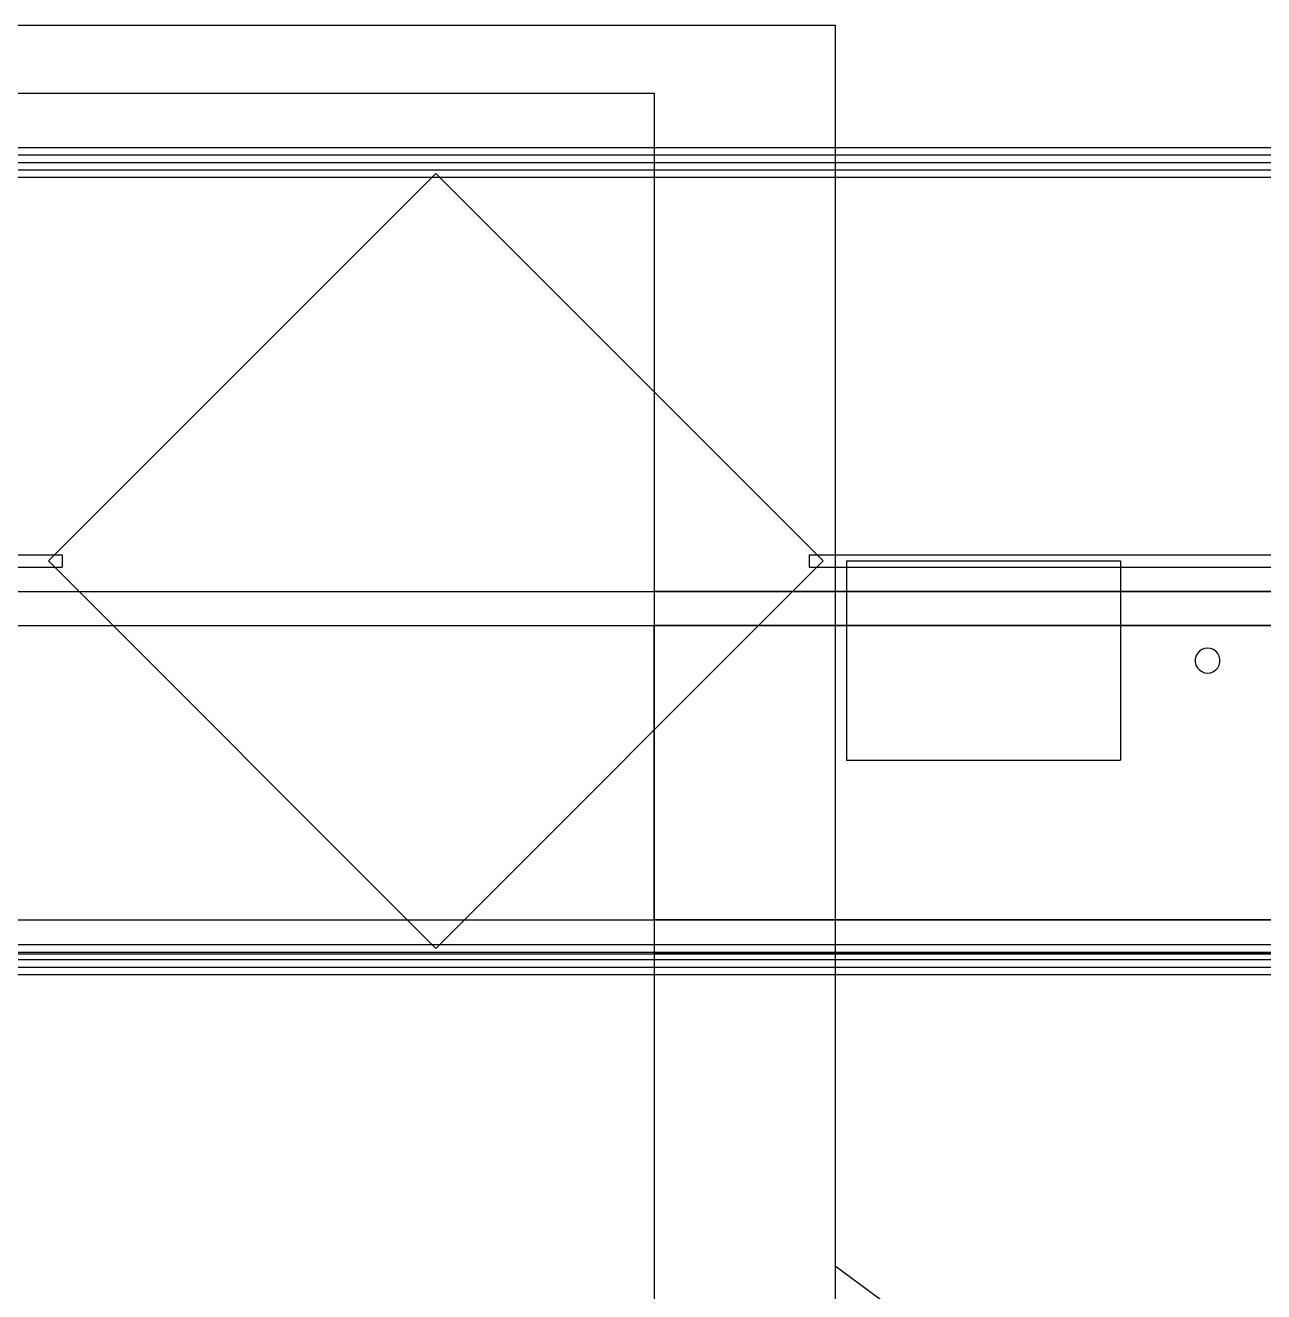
# Model space of a CAD drawing. Header units: millimetres. Extents: x -1175 to 655, y -895 to 720.
# Drawn here: x -387.8 to -333.1, y -363 to -307 of the extents above; entities that cross this region are included whole.
import ezdxf

# ---------------------------------------------------------------- set-up
doc = ezdxf.new("R2010")
doc.units = ezdxf.units.MM
doc.layers.add('HIDDEN', color=8, linetype='Continuous')
doc.layers.add('VISIBLE', color=7, linetype='Continuous')

msp = doc.modelspace()

# ---------------------------------------------------------------- linework, layer by layer
at = {"layer": 'HIDDEN'}
for points in [[(-492, -307.048), (-352, -307.048)], [(-352, -307.048), (-352, -373.048)], [(-424, -310.048), (-360, -310.048)], [(-360, -310.048), (-360, -370.048)], [(-432.9, -312.438), (-306.4, -312.438)], [(-432.9, -312.438), (-306.4, -312.438)], [(-432.9, -312.438), (-352, -312.438)], [(-432.9, -312.438), (-306.4, -312.438)], [(-432.9, -312.768), (-306.4, -312.768)], [(-432.9, -312.768), (-306.4, -312.768)], [(-432.9, -313.098), (-306.4, -313.098)], [(-432.9, -313.098), (-306.4, -313.098)], [(-432.9, -313.098), (-306.4, -313.098)], [(-432.9, -313.098), (-306.4, -313.098)], [(-432.9, -313.428), (-306.4, -313.428)], [(-432.9, -313.428), (-306.4, -313.428)], [(-386.762, -330.698), (-369.65, -313.586)], [(-386.762, -330.698), (-369.65, -313.586)], [(-386.762, -330.698), (-369.65, -313.586)], [(-386.762, -330.698), (-369.65, -313.586)], [(-386.762, -330.698), (-369.65, -313.586)], [(-386.762, -330.698), (-369.65, -313.586)], [(-386.762, -330.698), (-369.65, -313.586)], [(-386.762, -330.698), (-369.65, -313.586)], [(-386.762, -330.698), (-369.65, -313.586)], [(-386.762, -330.698), (-369.65, -313.586)], [(-386.762, -330.698), (-369.65, -313.586)], [(-386.762, -330.698), (-369.65, -313.586)], [(-386.762, -330.698), (-369.65, -313.586)], [(-386.762, -330.698), (-369.65, -313.586)], [(-386.762, -330.698), (-369.65, -313.586)], [(-386.762, -330.698), (-369.65, -313.586)], [(-386.762, -330.698), (-369.65, -313.586)], [(-386.762, -330.698), (-369.65, -313.586)], [(-386.762, -330.698), (-369.65, -313.586)], [(-386.762, -330.698), (-369.65, -313.586)], [(-386.762, -330.698), (-369.65, -313.586)], [(-386.762, -330.698), (-369.65, -313.586)], [(-386.762, -330.698), (-369.65, -313.586)], [(-386.762, -330.698), (-369.65, -313.586)], [(-369.65, -313.586), (-352.538, -330.698)], [(-369.65, -313.586), (-352.538, -330.698)], [(-369.65, -313.586), (-352.538, -330.698)], [(-369.65, -313.586), (-352.538, -330.698)], [(-369.65, -313.586), (-352.538, -330.698)], [(-369.65, -313.586), (-352.538, -330.698)], [(-369.65, -313.586), (-352.538, -330.698)], [(-369.65, -313.586), (-352.538, -330.698)], [(-369.65, -313.586), (-352.538, -330.698)], [(-369.65, -313.586), (-352.538, -330.698)], [(-369.65, -313.586), (-352.538, -330.698)], [(-369.65, -313.586), (-352.538, -330.698)], [(-369.65, -313.586), (-352.538, -330.698)], [(-369.65, -313.586), (-352.538, -330.698)], [(-369.65, -313.586), (-352.538, -330.698)], [(-369.65, -313.586), (-352.538, -330.698)], [(-369.65, -313.586), (-352.538, -330.698)], [(-369.65, -313.586), (-352.538, -330.698)], [(-369.65, -313.586), (-352.538, -330.698)], [(-369.65, -313.586), (-352.538, -330.698)], [(-369.65, -313.586), (-352.538, -330.698)], [(-369.65, -313.586), (-352.538, -330.698)], [(-369.65, -313.586), (-352.538, -330.698)], [(-369.65, -313.586), (-352.538, -330.698)], [(-432.9, -313.758), (-306.4, -313.758)], [(-432.9, -313.758), (-306.4, -313.758)], [(-432.9, -313.758), (-352, -313.758)], [(-432.9, -313.758), (-306.4, -313.758)], [(-432.9, -330.423), (-386.15, -330.423)], [(-432.9, -330.423), (-386.15, -330.423)], [(-386.15, -330.423), (-386.15, -330.973)], [(-386.15, -330.423), (-386.15, -330.973)], [(-353.15, -330.423), (-306.4, -330.423)], [(-353.15, -330.423), (-306.4, -330.423)], [(-353.15, -330.423), (-353.15, -330.973)], [(-353.15, -330.423), (-353.15, -330.973)], [(-432.9, -330.973), (-386.15, -330.973)], [(-432.9, -330.973), (-386.15, -330.973)], [(-386.762, -330.698), (-369.65, -347.81)], [(-386.762, -330.698), (-369.65, -347.81)], [(-386.762, -330.698), (-369.65, -347.81)], [(-386.762, -330.698), (-369.65, -347.81)], [(-386.762, -330.698), (-369.65, -347.81)], [(-386.762, -330.698), (-369.65, -347.81)], [(-386.762, -330.698), (-369.65, -347.81)], [(-386.762, -330.698), (-369.65, -347.81)], [(-386.762, -330.698), (-369.65, -347.81)], [(-386.762, -330.698), (-369.65, -347.81)], [(-386.762, -330.698), (-369.65, -347.81)], [(-386.762, -330.698), (-369.65, -347.81)], [(-386.762, -330.698), (-369.65, -347.81)], [(-386.762, -330.698), (-369.65, -347.81)], [(-386.762, -330.698), (-369.65, -347.81)], [(-386.762, -330.698), (-369.65, -347.81)], [(-386.762, -330.698), (-369.65, -347.81)], [(-386.762, -330.698), (-369.65, -347.81)], [(-386.762, -330.698), (-369.65, -347.81)], [(-386.762, -330.698), (-369.65, -347.81)], [(-386.762, -330.698), (-369.65, -347.81)], [(-386.762, -330.698), (-369.65, -347.81)], [(-386.762, -330.698), (-369.65, -347.81)], [(-386.762, -330.698), (-369.65, -347.81)], [(-369.65, -347.81), (-352.538, -330.698)], [(-369.65, -347.81), (-352.538, -330.698)], [(-369.65, -347.81), (-352.538, -330.698)], [(-369.65, -347.81), (-352.538, -330.698)], [(-369.65, -347.81), (-352.538, -330.698)], [(-369.65, -347.81), (-352.538, -330.698)], [(-369.65, -347.81), (-352.538, -330.698)], [(-369.65, -347.81), (-352.538, -330.698)], [(-369.65, -347.81), (-352.538, -330.698)], [(-369.65, -347.81), (-352.538, -330.698)], [(-369.65, -347.81), (-352.538, -330.698)], [(-369.65, -347.81), (-352.538, -330.698)], [(-369.65, -347.81), (-352.538, -330.698)], [(-369.65, -347.81), (-352.538, -330.698)], [(-369.65, -347.81), (-352.538, -330.698)], [(-369.65, -347.81), (-352.538, -330.698)], [(-369.65, -347.81), (-352.538, -330.698)], [(-369.65, -347.81), (-352.538, -330.698)], [(-369.65, -347.81), (-352.538, -330.698)], [(-369.65, -347.81), (-352.538, -330.698)], [(-369.65, -347.81), (-352.538, -330.698)], [(-369.65, -347.81), (-352.538, -330.698)], [(-369.65, -347.81), (-352.538, -330.698)], [(-369.65, -347.81), (-352.538, -330.698)], [(-353.15, -330.973), (-306.4, -330.973)], [(-353.15, -330.973), (-306.4, -330.973)], [(-351.5, -330.698), (-339.4, -330.698)], [(-351.5, -330.698), (-351.5, -339.498)], [(-339.4, -330.698), (-339.4, -339.498)], [(-475, -332.048), (-64, -332.048)], [(-360, -332.048), (-360, -348.048)], [(-360, -332.048), (-360, -348.048)], [(-224, -332.048), (-360, -332.048)], [(-224, -332.048), (-360, -332.048)], [(-360, -332.048), (-360, -348.048)], [(-352, -332.048), (-352, -348.048)], [(-351.5, -332.048), (-351.5, -339.498)], [(-339.4, -332.048), (-339.4, -339.498)], [(-475, -333.548), (-64, -333.548)], [(-475, -333.548), (-64, -333.548)], [(-224, -333.548), (-360, -333.548)], [(-224, -333.548), (-360, -333.548)], [(-360, -346.548), (-360, -333.548)], [(-360, -346.548), (-360, -333.548)], [(-336.064, -334.903), (-336.096, -335.032)], [(-336.064, -334.903), (-336.096, -335.032)], [(-336.003, -334.786), (-336.064, -334.903)], [(-336.003, -334.786), (-336.064, -334.903)], [(-335.915, -334.687), (-336.003, -334.786)], [(-335.915, -334.687), (-336.003, -334.786)], [(-335.806, -334.611), (-335.915, -334.687)], [(-335.806, -334.611), (-335.915, -334.687)], [(-335.682, -334.564), (-335.806, -334.611)], [(-335.682, -334.564), (-335.806, -334.611)], [(-335.55, -334.548), (-335.682, -334.564)], [(-335.55, -334.548), (-335.682, -334.564)], [(-335.418, -334.564), (-335.55, -334.548)], [(-335.418, -334.564), (-335.55, -334.548)], [(-335.294, -334.611), (-335.418, -334.564)], [(-335.294, -334.611), (-335.418, -334.564)], [(-335.185, -334.687), (-335.294, -334.611)], [(-335.185, -334.687), (-335.294, -334.611)], [(-335.097, -334.786), (-335.185, -334.687)], [(-335.097, -334.786), (-335.185, -334.687)], [(-335.036, -334.903), (-335.097, -334.786)], [(-335.036, -334.903), (-335.097, -334.786)], [(-335.004, -335.032), (-335.036, -334.903)], [(-335.004, -335.032), (-335.036, -334.903)], [(-336.096, -335.032), (-336.096, -335.165)], [(-336.096, -335.032), (-336.096, -335.165)], [(-336.096, -335.165), (-336.064, -335.293)], [(-336.096, -335.165), (-336.064, -335.293)], [(-336.064, -335.293), (-336.003, -335.411)], [(-336.064, -335.293), (-336.003, -335.411)], [(-336.003, -335.411), (-335.915, -335.51)], [(-336.003, -335.411), (-335.915, -335.51)], [(-335.185, -335.51), (-335.097, -335.411)], [(-335.185, -335.51), (-335.097, -335.411)], [(-335.097, -335.411), (-335.036, -335.293)], [(-335.097, -335.411), (-335.036, -335.293)], [(-335.036, -335.293), (-335.004, -335.165)], [(-335.036, -335.293), (-335.004, -335.165)], [(-335.004, -335.165), (-335.004, -335.032)], [(-335.004, -335.165), (-335.004, -335.032)], [(-335.915, -335.51), (-335.806, -335.585)], [(-335.915, -335.51), (-335.806, -335.585)], [(-335.806, -335.585), (-335.682, -335.632)], [(-335.806, -335.585), (-335.682, -335.632)], [(-335.682, -335.632), (-335.55, -335.648)], [(-335.682, -335.632), (-335.55, -335.648)], [(-335.55, -335.648), (-335.418, -335.632)], [(-335.55, -335.648), (-335.418, -335.632)], [(-335.418, -335.632), (-335.294, -335.585)], [(-335.418, -335.632), (-335.294, -335.585)], [(-335.294, -335.585), (-335.185, -335.51)], [(-335.294, -335.585), (-335.185, -335.51)], [(-351.5, -339.498), (-339.4, -339.498)], [(-351.5, -339.498), (-339.4, -339.498)], [(-475, -346.548), (-64, -346.548)], [(-475, -346.548), (-64, -346.548)], [(-224, -346.548), (-360, -346.548)], [(-224, -346.548), (-360, -346.548)], [(-432.9, -347.638), (-306.4, -347.638)], [(-432.9, -347.638), (-306.4, -347.638)], [(-432.9, -347.638), (-306.4, -347.638)], [(-432.9, -347.638), (-306.4, -347.638)], [(-475, -348.048), (-64, -348.048)], [(-432.9, -347.968), (-306.4, -347.968)], [(-432.9, -347.968), (-306.4, -347.968)], [(-432.9, -348.298), (-306.4, -348.298)], [(-432.9, -348.298), (-306.4, -348.298)], [(-432.9, -348.298), (-306.4, -348.298)], [(-432.9, -348.298), (-306.4, -348.298)], [(-224, -348.048), (-360, -348.048)], [(-224, -348.048), (-360, -348.048)], [(-432.9, -348.628), (-306.4, -348.628)], [(-432.9, -348.628), (-306.4, -348.628)], [(-432.9, -348.958), (-306.4, -348.958)], [(-432.9, -348.958), (-306.4, -348.958)], [(-432.9, -348.958), (-352, -348.958)], [(-432.9, -348.958), (-306.4, -348.958)]]:
    msp.add_lwpolyline(points, dxfattribs=at)
at = {"layer": 'VISIBLE'}
for points in [[(-492, -307.048), (-352, -307.048)], [(-352, -307.048), (-352, -332.048)], [(-424, -310.048), (-360, -310.048)], [(-360, -310.048), (-360, -332.048)], [(-352, -312.438), (-306.4, -312.438)], [(-352, -313.758), (-306.4, -313.758)], [(-351.5, -330.698), (-339.4, -330.698)], [(-351.5, -330.698), (-351.5, -332.048)], [(-339.4, -330.698), (-339.4, -332.048)], [(-475, -332.048), (-97.5, -332.048)], [(-475, -348.048), (-97.5, -348.048)], [(-360, -348.048), (-360, -370.048)], [(-352, -348.048), (-352, -373.048)], [(-352, -348.958), (-306.4, -348.958)], [(-352, -361.825), (-349.02, -364.021)]]:
    msp.add_lwpolyline(points, dxfattribs=at)

doc.saveas('drawing.dxf')
